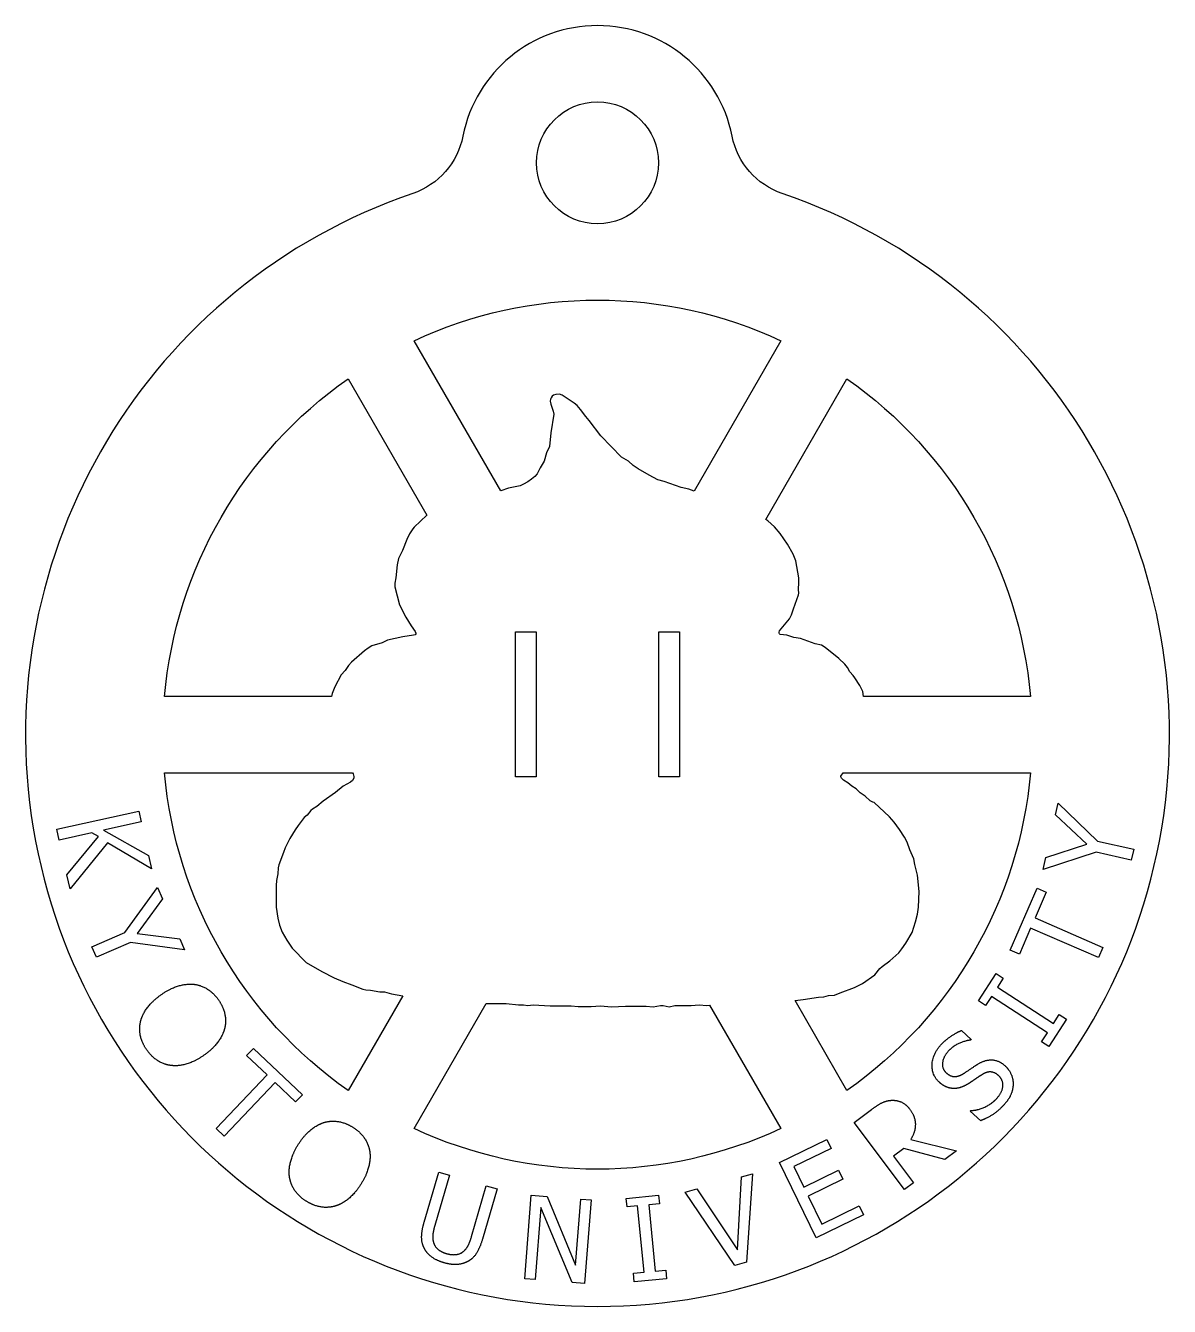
# Model space of a CAD drawing. Header units: millimetres. Extents: x -22.5 to 22.5, y -22.5 to 27.9.
import ezdxf

# ---------------------------------------------------------------- set-up
doc = ezdxf.new("R2010")
doc.units = ezdxf.units.MM

msp = doc.modelspace()

# ---------------------------------------------------------------- linework, layer by layer
for points in [[(5.297, 23.549, 0.821365), (-5.297, 23.549, -0.267689), (-7.271, 21.293, 6.023346), (7.271, 21.293, -0.267689)], [(-7.218, 15.502, -0.221398), (7.218, 15.502), (3.799, 9.579), (3.598, 9.66), (3.293, 9.724), (2.622, 9.962), (2.38, 10.03), (2.029, 10.207), (1.596, 10.457), (1.405, 10.584), (1.217, 10.762), (0.95, 10.924), (0.135, 11.76), (-0.323, 12.362), (-0.463, 12.522), (-0.665, 12.797), (-0.803, 12.945), (-0.923, 13.047), (-1.395, 13.357), (-1.5, 13.391), (-1.64, 13.388), (-1.736, 13.352), (-1.789, 13.312), (-1.829, 13.259), (-1.853, 13.194), (-1.857, 13.119), (-1.839, 13.006), (-1.743, 12.723), (-1.72, 12.608), (-1.833, 11.877), (-1.892, 11.337), (-2.005, 11.084), (-2.103, 10.762), (-2.261, 10.504), (-2.38, 10.261), (-2.472, 10.155), (-2.602, 10.047), (-2.743, 9.949), (-2.916, 9.851), (-3.046, 9.796), (-3.507, 9.692), (-3.804, 9.588)], [(-6.717, 8.634), (-7.211, 8.164), (-7.271, 8.095), (-7.4, 7.895), (-7.501, 7.683), (-7.67, 7.242), (-7.831, 6.927), (-7.879, 6.685), (-7.932, 6.175), (-7.97, 5.965), (-7.974, 5.809), (-7.785, 5.107), (-7.543, 4.62), (-7.334, 4.279), (-7.172, 4.058), (-7.147, 3.997), (-7.147, 3.968), (-7.173, 3.93), (-7.234, 3.911), (-7.654, 3.848), (-8.263, 3.713), (-8.477, 3.614), (-8.873, 3.491), (-9.026, 3.407), (-9.166, 3.295), (-9.674, 2.845), (-9.803, 2.716), (-9.925, 2.524), (-10.081, 2.354), (-10.333, 1.886), (-10.443, 1.612), (-10.471, 1.5), (-17.034, 1.5, -0.221398), (-9.816, 14.002)], [(10.469, 1.5), (10.434, 1.692), (10.318, 1.93), (10.13, 2.232), (10.058, 2.329), (9.931, 2.468), (9.832, 2.637), (9.728, 2.769), (9.49, 2.993), (8.963, 3.432), (8.812, 3.518), (8.568, 3.578), (7.989, 3.778), (7.726, 3.823), (7.455, 3.907), (7.19, 3.943), (7.163, 3.96), (7.146, 3.988), (7.145, 4.037), (7.167, 4.085), (7.559, 4.558), (7.635, 4.708), (7.71, 4.955), (7.906, 5.504), (7.916, 5.566), (7.905, 5.714), (7.926, 5.992), (7.926, 6.175), (7.801, 6.845), (7.778, 6.91), (7.692, 7.095), (7.469, 7.488), (7.184, 7.915), (6.965, 8.174), (6.706, 8.416), (6.622, 8.47), (9.816, 14.002, -0.221398), (17.034, 1.5)], [(-9.64, -1.5), (-9.614, -1.542), (-9.582, -1.651), (-9.591, -1.72), (-9.64, -1.804), (-9.712, -1.869), (-10.001, -2.024), (-10.304, -2.275), (-10.794, -2.619), (-11.038, -2.834), (-11.215, -2.931), (-11.275, -2.98), (-11.419, -3.17), (-11.54, -3.264), (-11.78, -3.577), (-11.897, -3.742), (-12.108, -4.089), (-12.284, -4.453), (-12.359, -4.641), (-12.537, -5.123), (-12.568, -5.248), (-12.575, -5.473), (-12.633, -5.738), (-12.647, -5.936), (-12.641, -6.796), (-12.582, -7.221), (-12.512, -7.503), (-12.411, -7.78), (-12.223, -8.085), (-12.008, -8.4), (-11.46, -8.965), (-10.848, -9.328), (-10.355, -9.575), (-10.014, -9.715), (-9.666, -9.841), (-9.239, -10.019), (-9.114, -10.042), (-8.934, -10.054), (-8.568, -10.126), (-8.385, -10.126), (-8.111, -10.205), (-7.665, -10.276), (-9.816, -14.002, -0.221398), (-17.034, -1.5)], [(7.771, -10.46), (8.095, -10.427), (8.69, -10.336), (8.904, -10.314), (9.087, -10.269), (9.331, -10.248), (9.544, -10.155), (10.108, -9.952), (10.428, -9.789), (10.912, -9.458), (11.106, -9.21), (11.196, -9.12), (11.496, -8.905), (11.86, -8.582), (11.977, -8.433), (12.136, -8.201), (12.383, -7.791), (12.515, -7.366), (12.591, -7.069), (12.629, -6.785), (12.653, -6.175), (12.59, -5.534), (12.487, -5.108), (12.452, -4.894), (12.294, -4.528), (12.188, -4.232), (12.08, -4.04), (11.884, -3.739), (11.671, -3.447), (11.49, -3.23), (10.886, -2.668), (10.828, -2.657), (10.734, -2.612), (10.533, -2.427), (10.338, -2.29), (10.176, -2.135), (10.007, -2.033), (9.846, -1.903), (9.673, -1.792), (9.601, -1.719), (9.578, -1.655), (9.579, -1.632), (9.665, -1.5), (17.034, -1.5, -0.221398), (9.816, -14.002)], [(7.218, -15.502, -0.221398), (-7.218, -15.502), (-4.38, -10.586), (-3.965, -10.579), (-3.598, -10.587), (-3.11, -10.631), (-2.914, -10.631), (-2.744, -10.655), (-2.531, -10.636), (-1.86, -10.67), (-1.037, -10.67), (-0.762, -10.694), (-0.244, -10.694), (0.122, -10.673), (0.549, -10.713), (1.098, -10.685), (1.921, -10.685), (2.195, -10.712), (2.48, -10.656), (2.584, -10.657), (2.821, -10.706), (3.049, -10.659), (3.69, -10.659), (3.994, -10.637), (4.299, -10.654), (4.412, -10.641)]]:
    msp.add_lwpolyline(points, format="xyb", close=True)
for points in [[(-2.409, 4.04), (-2.409, -1.662), (-3.232, -1.662), (-3.232, 4.04)], [(3.232, 4.04), (3.232, -1.662), (2.409, -1.662), (2.409, 4.04)], [(-19.281, -4.264), (-20.748, -6.074), (-20.872, -5.518), (-19.637, -4.006), (-19.89, -3.865), (-21.177, -4.153), (-21.273, -3.725), (-18.052, -3.006), (-17.957, -3.434), (-19.436, -3.764), (-17.662, -4.754), (-17.545, -5.276)], [(18.018, -3.157), (18.12, -2.703), (19.672, -4.192), (21.097, -4.51), (21.002, -4.938), (19.621, -4.63), (17.538, -5.308), (17.644, -4.833), (19.247, -4.316)], [(-16.431, -8.041), (-16.246, -8.468), (-18.377, -8.176), (-19.717, -8.757), (-19.891, -8.354), (-18.593, -7.792), (-17.307, -6.019), (-17.113, -6.465), (-18.107, -7.826)], [(19.884, -8.371), (19.71, -8.774), (17.04, -7.618), (16.6, -8.634), (16.241, -8.479), (17.295, -6.044), (17.654, -6.199), (17.214, -7.215)], [(18.17, -11.011), (18.453, -11.194), (17.758, -12.267), (17.475, -12.083), (17.703, -11.731), (15.499, -10.303), (15.271, -10.656), (14.988, -10.472), (15.683, -9.4), (15.966, -9.583), (15.738, -9.935), (17.942, -11.363)], [(-14.686, -15.804), (-15.004, -15.503), (-13.002, -13.391), (-13.806, -12.63), (-13.537, -12.346), (-11.612, -14.171), (-11.88, -14.455), (-12.684, -13.693)], [(10.463, -18.9), (8.607, -19.804), (7.161, -16.838), (9.017, -15.933), (9.188, -16.284), (7.726, -16.997), (8.122, -17.809), (9.485, -17.145), (9.656, -17.496), (8.293, -18.16), (8.83, -19.261), (10.291, -18.549)], [(5.667, -17.396), (6.098, -17.279), (5.866, -20.762), (5.409, -20.886), (3.447, -17.999), (3.902, -17.876), (5.503, -20.281)], [(-0.25, -18.31), (-0.508, -21.6), (-0.999, -21.561), (-2.232, -18.61), (-2.454, -21.447), (-2.862, -21.415), (-2.604, -18.125), (-1.983, -18.174), (-0.862, -20.882), (-0.658, -18.278)], [(2.687, -21.075), (2.72, -21.411), (1.448, -21.534), (1.415, -21.199), (1.833, -21.158), (1.579, -18.544), (1.161, -18.585), (1.129, -18.25), (2.401, -18.126), (2.434, -18.461), (2.016, -18.502), (2.27, -21.116)]]:
    msp.add_lwpolyline(points, close=True)
for points in [[(14.319, -11.645), (14.707, -11.998), (14.685, -12.022)], [(12.323, -15.929), (14.124, -16.374), (13.668, -16.716), (12.046, -16.291), (11.643, -16.592), (12.431, -17.643), (12.08, -17.906), (10.101, -15.266), (10.781, -14.756)], [(15.076, -15.193), (14.668, -14.822), (14.69, -14.798)], [(-6.821, -19.191), (-6.247, -17.214), (-5.825, -17.336), (-6.4, -19.314)], [(-4.952, -19.746), (-4.375, -17.758), (-3.953, -17.88), (-4.528, -19.858)]]:
    msp.add_lwpolyline(points)
msp.add_circle((0, 22.5), 2.4)
at = {"extrusion": (0, 0, 1.5)}
for points in [[(-17.159, -10.229), (-16.819, -9.991), (-16.184, -9.798), (-15.889, -9.823)], [(-15.889, -9.823), (-15.599, -9.855), (-15.105, -10.165), (-14.915, -10.437)], [(-17.974, -11.279), (-17.904, -10.998), (-17.492, -10.462), (-17.159, -10.229)], [(-14.915, -10.437), (-14.721, -10.713), (-14.604, -11.29), (-14.67, -11.565)], [(-17.732, -12.409), (-17.924, -12.135), (-18.044, -11.566), (-17.974, -11.279)], [(-14.67, -11.565), (-14.743, -11.844), (-15.149, -12.383), (-15.486, -12.619)], [(13.501, -12.227), (13.688, -12.021), (14.1, -11.731), (14.319, -11.645)], [(14.685, -12.022), (14.472, -12.041), (13.983, -12.261), (13.801, -12.461)], [(-16.754, -13.023), (-17.059, -12.989), (-17.547, -12.674), (-17.732, -12.409)], [(13.452, -13.683), (13.155, -13.413), (13.175, -12.585), (13.501, -12.227)], [(13.801, -12.461), (13.596, -12.686), (13.554, -13.158), (13.726, -13.314)], [(-15.486, -12.619), (-15.815, -12.849), (-16.464, -13.055), (-16.754, -13.023)], [(14.396, -13.341), (14.517, -13.264), (14.86, -13.03), (14.979, -12.958)], [(14.979, -12.958), (15.285, -12.777), (15.808, -12.826), (16.036, -13.033)], [(16.036, -13.033), (16.18, -13.164), (16.351, -13.533), (16.352, -13.726)], [(13.726, -13.314), (13.88, -13.455), (14.214, -13.458), (14.396, -13.341)], [(15.132, -13.379), (14.998, -13.463), (14.783, -13.611), (14.62, -13.719)], [(15.779, -13.418), (15.633, -13.285), (15.32, -13.264), (15.132, -13.379)], [(15.692, -14.333), (15.937, -14.064), (15.963, -13.585), (15.779, -13.418)], [(14.037, -13.926), (13.888, -13.928), (13.594, -13.813), (13.452, -13.683)], [(14.62, -13.719), (14.471, -13.815), (14.188, -13.923), (14.037, -13.926)], [(16.352, -13.726), (16.353, -13.94), (16.198, -14.341), (15.994, -14.565)], [(10.781, -14.756), (11.008, -14.585), (11.351, -14.405), (11.557, -14.391)], [(11.557, -14.391), (11.764, -14.377), (12.134, -14.537), (12.29, -14.744)], [(14.69, -14.798), (14.986, -14.775), (15.521, -14.521), (15.692, -14.333)], [(15.994, -14.565), (15.753, -14.83), (15.304, -15.101), (15.076, -15.193)], [(12.29, -14.744), (12.507, -15.033), (12.505, -15.646), (12.323, -15.929)], [(-11.777, -16.136), (-11.557, -15.784), (-11.049, -15.358), (-10.767, -15.265)], [(-10.767, -15.265), (-10.488, -15.181), (-9.912, -15.272), (-9.63, -15.448)], [(-9.63, -15.448), (-9.344, -15.626), (-9.01, -16.111), (-8.963, -16.39)], [(-12.115, -17.422), (-12.16, -17.136), (-11.992, -16.481), (-11.777, -16.136)], [(-8.963, -16.39), (-8.92, -16.675), (-9.083, -17.33), (-9.301, -17.679)], [(-11.449, -18.366), (-11.733, -18.189), (-12.067, -17.714), (-12.115, -17.422)], [(-9.301, -17.679), (-9.513, -18.02), (-10.029, -18.464), (-10.308, -18.548)], [(-10.308, -18.548), (-10.603, -18.636), (-11.175, -18.537), (-11.449, -18.366)], [(-6.799, -20.245), (-6.918, -20.032), (-6.92, -19.53), (-6.821, -19.191)], [(-6.4, -19.314), (-6.464, -19.534), (-6.494, -19.849), (-6.45, -19.993)], [(-6.45, -19.993), (-6.402, -20.146), (-6.148, -20.362), (-5.937, -20.423)], [(-5.271, -20.335), (-5.156, -20.238), (-5.014, -19.959), (-4.952, -19.746)], [(-4.528, -19.858), (-4.624, -20.189), (-4.895, -20.623), (-5.112, -20.735)], [(-6.042, -20.782), (-6.322, -20.701), (-6.695, -20.434), (-6.799, -20.245)], [(-5.937, -20.423), (-5.739, -20.48), (-5.393, -20.439), (-5.271, -20.335)], [(-5.112, -20.735), (-5.307, -20.84), (-5.749, -20.867), (-6.042, -20.782)]]:
    msp.add_open_spline(points, degree=2, dxfattribs=at)

doc.saveas('drawing.dxf')
